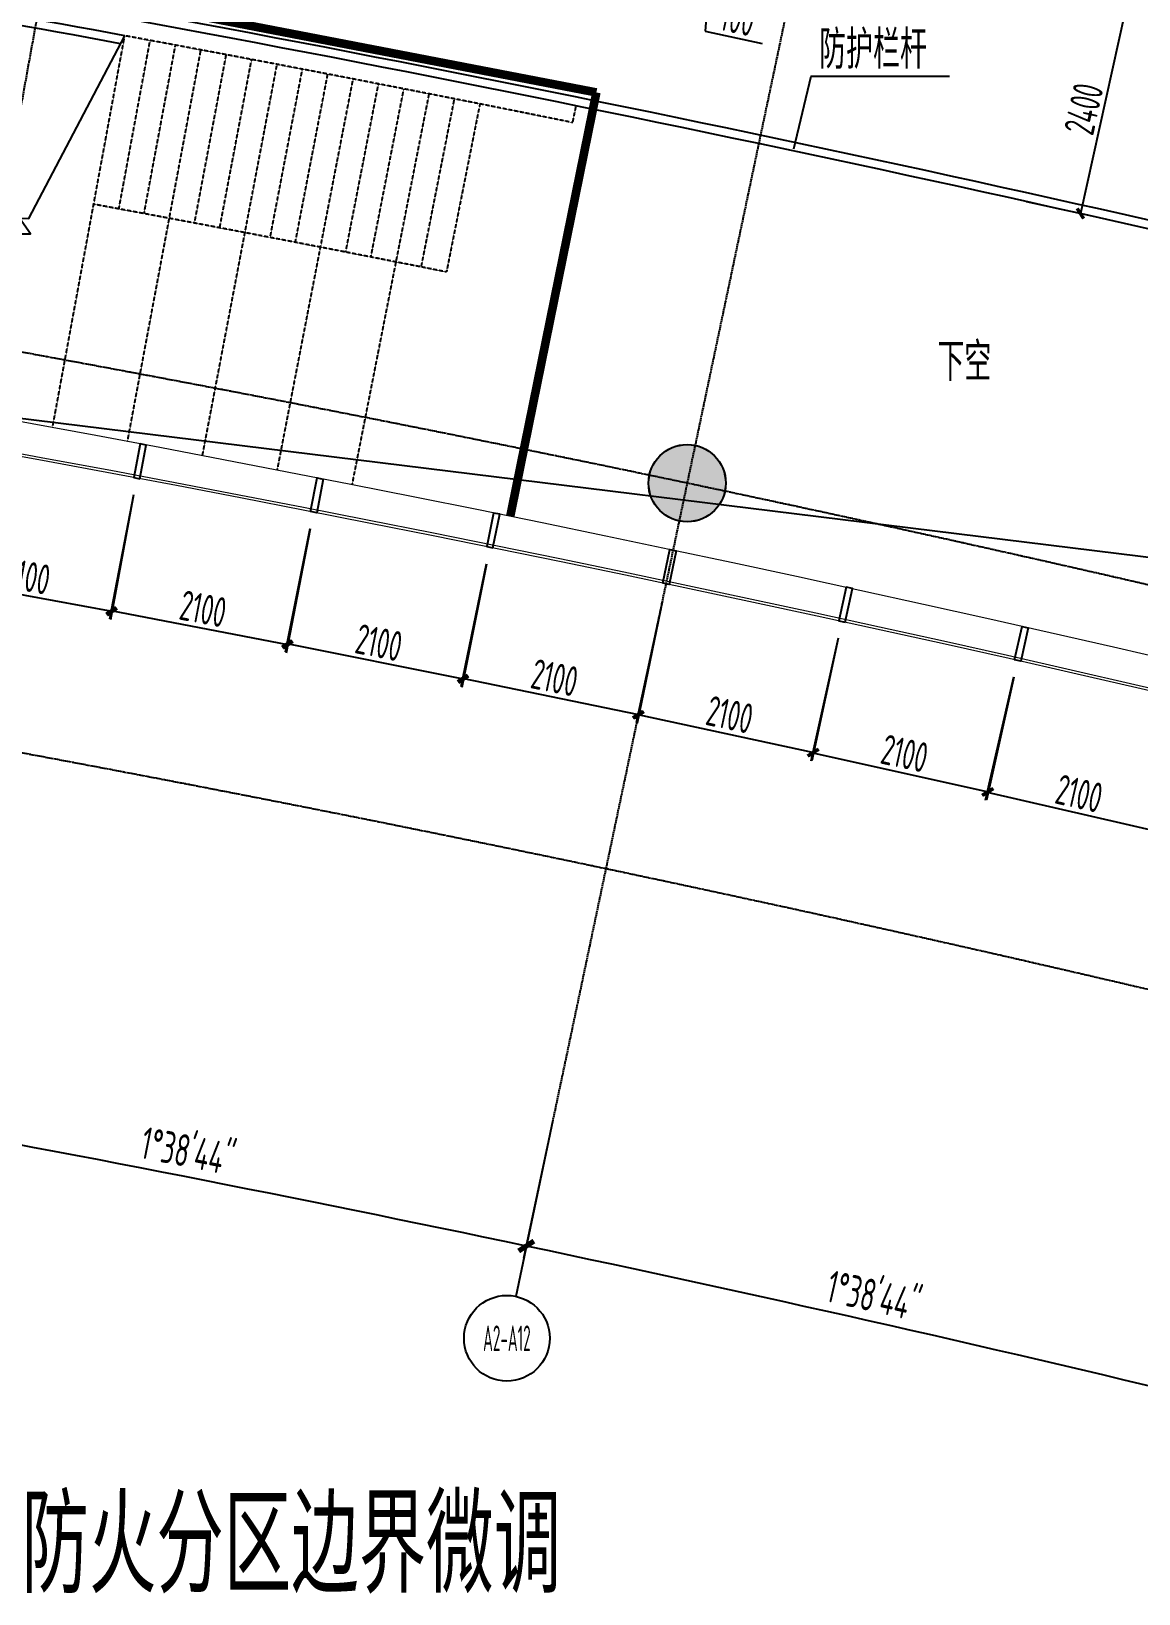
# Model space of a CAD drawing. Header units: millimetres. Extents: x 11515858 to 24947533, y -12764720 to -6305528.
# Drawn here: x 11831666 to 11844594, y -6419759 to -6401523 of the extents above; entities that cross this region are included whole.
import ezdxf
from ezdxf.enums import TextEntityAlignment as Align

# ---------------------------------------------------------------- set-up
doc = ezdxf.new("R2010")
doc.units = ezdxf.units.MM
doc.header["$LTSCALE"] = 10
for name, pattern in [('A2-RG-AXIS$0$CENTER', [2, 1.25, -0.25, 0.25, -0.25]), ('A2-RG-AXIS$0$DOTE', [2.42, 2, -0.2, 0.02, -0.2]), ('A2-RI-F3$0$DASHDOT2', [0.5, 0.25, -0.125, 0, -0.125]), ('A2-RI-F3$0$DASHED2', [0.375, 0.25, -0.125]), ('A2-RI-F3$0$HIDDEN', [0.375, 0.25, -0.125]), ('A2-RV-F3$0$HIDDEN2', [0.1875, 0.125, -0.0625])]:
    doc.linetypes.add(name, pattern=pattern)
for name, color, linetype in [('A2-RB-F3$0$$34$A-DIMS-100', 1, 'Continuous'), ('A2-RB-F3$0$A-DIMS-100', 1, 'Continuous'), ('A2-RG-AXIS$0$A-AXIS', 1, 'Continuous'), ('A2-RG-AXIS$0$A-DIMS-100', 1, 'Continuous'), ('A2-RG-AXIS$0$A-GRID', 1, 'A2-RG-AXIS$0$CENTER'), ('A2-RG-AXIS$0$A-SYMB', 4, 'Continuous'), ('A2-RI-F3$0$$0$A-WALL-CONC', 7, 'Continuous'), ('A2-RI-F3$0$A-DOOR-ROLL', 2, 'A2-RI-F3$0$DASHED2'), ('A2-RI-F3$0$A-STRS-HRAL', 80, 'Continuous'), ('A2-RI-F3$0$A-SYMB', 4, 'Continuous'), ('A2-RI-F3$0$A-SYMB-AREA', 4, 'Continuous'), ('A2-RI-F3$0$A-SYMB-NAME', 4, 'Continuous'), ('A2-RI-F3$0$A-SYMB-VOID', 35, 'Continuous'), ('A2-RI-F3$0$an-wndw-mull-v', 3, 'Continuous'), ('A2-RS-F3$0$A-HATH-GRAY', 8, 'Continuous'), ('A2-RS-F3$0$A-WALL-CONC', 6, 'Continuous'), ('A2-RV-F3$0$A-STRS-HRAL', 80, 'Continuous'), ('A2-RV-F3$0$an-flor-abov', 2, 'A2-RV-F3$0$HIDDEN2'), ('A2-RV-F3$0$an-flor-strs-trds', 1, 'Continuous')]:
    doc.layers.add(name, color=color, linetype=linetype)
doc.layers.add('A2-RI-F3$0$A-GLAZ', color=140, linetype='Continuous', lineweight=5)
doc.styles.add('A2-RB-F3$0$$0$XD2008', font='hzs.shx', dxfattribs={"width": 0.7, "bigfont": 'hztxt.shx'})
doc.styles.add('A2-RB-F3$0$XD2008', font='hzs.shx', dxfattribs={"width": 0.7, "bigfont": 'hztxt.shx'})
doc.styles.add('A2-RG-AXIS$0$ECADI', font='hzs.shx', dxfattribs={"width": 0.7, "bigfont": 'hztxt.shx'})
doc.styles.add('A2-RG-AXIS$0$XD2008', font='hzs.shx', dxfattribs={"width": 0.7, "bigfont": 'hztxt.shx'})
doc.styles.add('A2-RI-F3$0$ECADI', font='hzs.shx', dxfattribs={"width": 0.7, "bigfont": 'hztxt.shx'})
doc.dimstyles.new('A2-RB-F3$0$$0$XD100$0', dxfattribs={"dimscale": 100, "dimtxt": 3.5, "dimasz": 1, "dimexe": 1, "dimexo": 2, "dimgap": 0.5, "dimtad": 1, "dimdec": 0, "dimdsep": 46, "dimtxsty": 'A2-RB-F3$0$$0$XD2008', "dimblk1": 'A2-RB-F3$0$$20$_ArchTick', "dimblk2": 'A2-RB-F3$0$$20$_ArchTick', "dimsah": 1, "dimcen": 2.5, "dimclrt": 4, "dimaunit": 1, "dimadec": 0, "dimazin": 0, "dimtfac": 1, "dimtdec": 0, "dimtix": 1, "dimtmove": 2, "dimatfit": 3, "dimfxl": 0, "dimtolj": 1, "dimtzin": 0, "dimarcsym": 0})
doc.dimstyles.new('A2-RB-F3$0$XD100$0', dxfattribs={"dimscale": 100, "dimtxt": 3.5, "dimasz": 1, "dimexe": 1, "dimexo": 2, "dimgap": 0.5, "dimtad": 1, "dimdec": 0, "dimdsep": 46, "dimtxsty": 'A2-RB-F3$0$XD2008', "dimblk1": 'A2-RB-F3$0$_ArchTick', "dimblk2": 'A2-RB-F3$0$_ArchTick', "dimsah": 1, "dimcen": 2.5, "dimclrt": 4, "dimaunit": 1, "dimadec": 0, "dimazin": 0, "dimtfac": 1, "dimtdec": 0, "dimtix": 1, "dimtmove": 1, "dimatfit": 3, "dimfxl": 0, "dimtolj": 1, "dimtzin": 0, "dimarcsym": 0})
doc.dimstyles.new('A2-RG-AXIS$0$XD150', dxfattribs={"dimscale": 300, "dimtxt": 2.5, "dimasz": 1.5, "dimexe": 1, "dimexo": 2, "dimgap": 0.5, "dimtad": 1, "dimdec": 0, "dimdsep": 46, "dimtxsty": 'A2-RG-AXIS$0$XD2008', "dimcen": 2.5, "dimclrt": 4, "dimaunit": 1, "dimadec": 3, "dimazin": 0, "dimtfac": 1, "dimtdec": 0, "dimtmove": 2, "dimatfit": 3, "dimfxl": 0, "dimtolj": 1, "dimtzin": 0, "dimarcsym": 0})

# ---------------------------------------------------------------- blocks, each defined once
blk = doc.blocks.new('A2-RG-AXIS$0$ECADI-TAG-GRID')
at = {"color": 13}
blk.add_circle((0, 0), 5, dxfattribs=at)
at = {"style": 'A2-RG-AXIS$0$ECADI', "width": 0.7}
blk.add_attdef('GRID', text='', height=5, dxfattribs=at).set_placement((0, 0), align=Align.MIDDLE)
blk = doc.blocks.new('A2-RG-AXIS$0$_ArchTick')
at = {"color": 0, "linetype": 'ByBlock', "const_width": 0.4}
blk.add_lwpolyline([(-0.5, -0.5), (0.5, 0.5)], dxfattribs=at)
blk = doc.blocks.new('*D533')
at = {"layer": 'A2-RG-AXIS$0$A-DIMS-100', "color": 0, "lineweight": -2, "ltscale": 3, "transparency": 16777216}
for p, q in [((11837693, -6414527), (11837414, -6415848)), ((11845698, -6416335), (11845382, -6417648))]:
    blk.add_line(p, q, dxfattribs=at)
blk.add_arc((11778731, -6694179), 284600, 76.44866, 78.09408, dxfattribs=at)
at = {"layer": 'Defpoints', "color": 0, "ltscale": 3, "transparency": 16777216}
for p in [(11837755, -6414233), (11845769, -6416044), (11842766, -6416876), (11778731, -6694179)]:
    blk.add_point(p, dxfattribs=at)
at = {"layer": 'A2-RG-AXIS$0$A-DIMS-100', "color": 0, "lineweight": -2, "ltscale": 3, "transparency": 16777216, "xscale": 150, "yscale": 150, "zscale": 150}
for p, rotation in [((11837445, -6415701), 168.0940787372952), ((11845417, -6417502), 346.4486599795539)]:
    blk.add_blockref('A2-RG-AXIS$0$_ArchTick', p, dxfattribs=dict(at, rotation=rotation))
at = {"layer": 'A2-RG-AXIS$0$A-DIMS-100', "color": 4, "ltscale": 3, "transparency": 16777216, "insert": (11841503, -6416282), "char_height": 375, "attachment_point": 5, "rotation": 347.2714, "style": 'A2-RG-AXIS$0$XD2008'}
blk.add_mtext('\\A1;1°38\'44"', dxfattribs=at)
blk = doc.blocks.new('*D535')
at = {"layer": 'A2-RG-AXIS$0$A-DIMS-100', "color": 0, "lineweight": -2, "ltscale": 3, "transparency": 16777216}
for p, q in [((11829639, -6412949), (11829398, -6414278)), ((11837693, -6414527), (11837414, -6415848))]:
    blk.add_line(p, q, dxfattribs=at)
blk.add_arc((11778731, -6694179), 284600, 78.09408, 79.7395, dxfattribs=at)
at = {"layer": 'Defpoints', "color": 0, "ltscale": 3, "transparency": 16777216}
for p in [(11829692, -6412654), (11837755, -6414233), (11834777, -6415152), (11778731, -6694179)]:
    blk.add_point(p, dxfattribs=at)
at = {"layer": 'A2-RG-AXIS$0$A-DIMS-100', "color": 0, "lineweight": -2, "ltscale": 3, "transparency": 16777216, "xscale": 150, "yscale": 150, "zscale": 150}
for p, rotation in [((11829425, -6414130), 169.7394974973187), ((11837445, -6415701), 348.094078737238)]:
    blk.add_blockref('A2-RG-AXIS$0$_ArchTick', p, dxfattribs=dict(at, rotation=rotation))
at = {"layer": 'A2-RG-AXIS$0$A-DIMS-100', "color": 4, "ltscale": 3, "transparency": 16777216, "insert": (11833498, -6414594), "char_height": 375, "attachment_point": 5, "rotation": 348.9168, "style": 'A2-RG-AXIS$0$XD2008'}
blk.add_mtext('\\A1;1°38\'44"', dxfattribs=at)
blk = doc.blocks.new('A2-RV-F3')
at = {"layer": 'A2-RV-F3$0$A-STRS-HRAL'}
for radius, start, end in [(297454, 79.54485, 80.69995), (297554, 79.5389, 80.68059), (297554, 79.53877, 79.5389)]:
    blk.add_arc((11778731, -6694183), radius, start, end, dxfattribs=at)
at = {"layer": 'A2-RV-F3$0$an-flor-abov', "ltscale": 2}
for p, q in [((11836903, -6402371), (11836513, -6404332)), ((11837987, -6402589), (11838028, -6402389))]:
    blk.add_line(p, q, dxfattribs=at)
for points in [[(11831915, -6406148), (11832758, -6401575)], [(11832690, -6403594), (11833054, -6401630)], [(11832790, -6406311), (11833647, -6401740)], [(11832984, -6403649), (11833350, -6401685)], [(11833573, -6403759), (11833943, -6401796)], [(11833665, -6406476), (11834536, -6401909)], [(11833867, -6403815), (11834239, -6401852)], [(11834456, -6403927), (11834832, -6401965)], [(11834539, -6406645), (11835424, -6402080)], [(11834750, -6403983), (11835128, -6402022)], [(11835338, -6404097), (11835720, -6402137)], [(11835413, -6406816), (11836312, -6402253)], [(11835632, -6404155), (11836016, -6402195)], [(11836220, -6404270), (11836607, -6402312)]]:
    blk.add_lwpolyline(points, dxfattribs=at)
for radius, start, end in [(297554, 78.51297, 79.5389), (295554, 78.72582, 79.53864)]:
    blk.add_arc((11778731, -6694183), radius, start, end, dxfattribs=at)
at = {"layer": 'A2-RV-F3$0$an-flor-strs-trds'}
blk.add_lwpolyline([(11830499, -6405890), (11831547, -6403886), (11831659, -6403888), (11831528, -6403706), (11831640, -6403709), (11832757, -6401575)], dxfattribs=at)
blk = doc.blocks.new('A2-RB-F3$0$$20$_ArchTick')
at = {"color": 0, "linetype": 'ByBlock', "const_width": 0.4}
blk.add_lwpolyline([(-0.5, -0.5), (0.5, 0.5)], dxfattribs=at)
blk = doc.blocks.new('*D676')
at = {"layer": 'A2-RB-F3$0$$34$A-DIMS-100', "color": 0, "lineweight": -2, "ltscale": 3, "transparency": 16777216}
for p, q in [((11843800, -6401167), (11844529, -6401328)), ((11844431, -6401306), (11843913, -6403650)), ((11843281, -6403510), (11844010, -6403671))]:
    blk.add_line(p, q, dxfattribs=at)
at = {"layer": 'Defpoints', "color": 0, "ltscale": 3, "transparency": 16777216}
for p in [(11843604, -6401123), (11843086, -6403467), (11843913, -6403650)]:
    blk.add_point(p, dxfattribs=at)
at = {"layer": 'A2-RB-F3$0$$34$A-DIMS-100', "color": 0, "lineweight": -2, "ltscale": 3, "transparency": 16777216, "xscale": 100, "yscale": 100, "zscale": 100}
for p, rotation in [((11844431, -6401306), 77.51771182386872), ((11843913, -6403650), 257.5177118238688)]:
    blk.add_blockref('A2-RB-F3$0$$20$_ArchTick', p, dxfattribs=dict(at, rotation=rotation))
at = {"layer": 'A2-RB-F3$0$$34$A-DIMS-100', "color": 4, "ltscale": 3, "transparency": 16777216, "insert": (11843952, -6402429), "char_height": 350, "attachment_point": 5, "rotation": 77.5177, "style": 'A2-RB-F3$0$$0$XD2008'}
blk.add_mtext('\\A1;2400', dxfattribs=at)
blk = doc.blocks.new('A2-RB-F3$0$_ArchTick')
at = {"color": 0, "linetype": 'ByBlock', "const_width": 0.4}
blk.add_lwpolyline([(-0.5, -0.5), (0.5, 0.5)], dxfattribs=at)
blk = doc.blocks.new('*D719')
at = {"layer": 'A2-RB-F3$0$A-DIMS-100', "color": 0, "lineweight": -2, "transparency": 16777216}
for p, q in [((11836978, -6407742), (11836682, -6409174)), ((11839035, -6408167), (11838738, -6409599)), ((11838759, -6409501), (11836702, -6409076))]:
    blk.add_line(p, q, dxfattribs=at)
at = {"layer": 'Defpoints', "color": 0, "transparency": 16777216}
for p in [(11837019, -6407546), (11839075, -6407971), (11836702, -6409076)]:
    blk.add_point(p, dxfattribs=at)
at = {"layer": 'A2-RB-F3$0$A-DIMS-100', "color": 0, "lineweight": -2, "transparency": 16777216, "xscale": 100, "yscale": 100, "zscale": 100}
for p, rotation in [((11836702, -6409076), 168.3182996060727), ((11838759, -6409501), 348.3182996060727)]:
    blk.add_blockref('A2-RB-F3$0$_ArchTick', p, dxfattribs=dict(at, rotation=rotation))
at = {"layer": 'A2-RB-F3$0$A-DIMS-100', "color": 4, "transparency": 16777216, "insert": (11837776, -6409068), "char_height": 350, "attachment_point": 5, "rotation": 348.3183, "style": 'A2-RB-F3$0$XD2008'}
blk.add_mtext('\\A1;2100', dxfattribs=at)
blk = doc.blocks.new('*D720')
at = {"layer": 'A2-RB-F3$0$A-DIMS-100', "color": 0, "lineweight": -2, "transparency": 16777216}
for p, q in [((11834920, -6407330), (11834632, -6408771)), ((11836979, -6407742), (11836691, -6409183)), ((11836711, -6409085), (11834652, -6408673))]:
    blk.add_line(p, q, dxfattribs=at)
at = {"layer": 'Defpoints', "color": 0, "transparency": 16777216}
for p in [(11834959, -6407134), (11837019, -6407546), (11834652, -6408673)]:
    blk.add_point(p, dxfattribs=at)
at = {"layer": 'A2-RB-F3$0$A-DIMS-100', "color": 0, "lineweight": -2, "transparency": 16777216, "xscale": 100, "yscale": 100, "zscale": 100}
for p, rotation in [((11834652, -6408673), 168.6925511125922), ((11836711, -6409085), 348.6925511125922)]:
    blk.add_blockref('A2-RB-F3$0$_ArchTick', p, dxfattribs=dict(at, rotation=rotation))
at = {"layer": 'A2-RB-F3$0$A-DIMS-100', "color": 4, "transparency": 16777216, "insert": (11835725, -6408658), "char_height": 350, "attachment_point": 5, "rotation": 348.6926, "style": 'A2-RB-F3$0$XD2008'}
blk.add_mtext('\\A1;2100', dxfattribs=at)
blk = doc.blocks.new('*D721')
at = {"layer": 'A2-RB-F3$0$A-DIMS-100', "color": 0, "lineweight": -2, "transparency": 16777216}
for p, q in [((11832859, -6406934), (11832580, -6408385)), ((11834922, -6407331), (11834643, -6408781)), ((11834662, -6408683), (11832599, -6408287))]:
    blk.add_line(p, q, dxfattribs=at)
at = {"layer": 'Defpoints', "color": 0, "transparency": 16777216}
for p in [(11832897, -6406738), (11834959, -6407134), (11832599, -6408287)]:
    blk.add_point(p, dxfattribs=at)
at = {"layer": 'A2-RB-F3$0$A-DIMS-100', "color": 0, "lineweight": -2, "transparency": 16777216, "xscale": 100, "yscale": 100, "zscale": 100}
for p, rotation in [((11832599, -6408287), 169.1224675782674), ((11834662, -6408683), 349.1224675782675)]:
    blk.add_blockref('A2-RB-F3$0$_ArchTick', p, dxfattribs=dict(at, rotation=rotation))
at = {"layer": 'A2-RB-F3$0$A-DIMS-100', "color": 4, "transparency": 16777216, "insert": (11833673, -6408264), "char_height": 350, "attachment_point": 5, "rotation": 349.1225, "style": 'A2-RB-F3$0$XD2008'}
blk.add_mtext('\\A1;2100', dxfattribs=at)
blk = doc.blocks.new('*D722')
at = {"layer": 'A2-RB-F3$0$A-DIMS-100', "color": 0, "lineweight": -2, "transparency": 16777216}
for p, q in [((11830796, -6406553), (11830526, -6408013)), ((11832861, -6406934), (11832591, -6408394)), ((11832609, -6408296), (11830544, -6407915))]:
    blk.add_line(p, q, dxfattribs=at)
at = {"layer": 'Defpoints', "color": 0, "transparency": 16777216}
for p in [(11830832, -6406356), (11832897, -6406738), (11830544, -6407915)]:
    blk.add_point(p, dxfattribs=at)
at = {"layer": 'A2-RB-F3$0$A-DIMS-100', "color": 0, "lineweight": -2, "transparency": 16777216, "xscale": 100, "yscale": 100, "zscale": 100}
for p, rotation in [((11830544, -6407915), 169.5338247441165), ((11832609, -6408296), 349.5338247441165)]:
    blk.add_blockref('A2-RB-F3$0$_ArchTick', p, dxfattribs=dict(at, rotation=rotation))
at = {"layer": 'A2-RB-F3$0$A-DIMS-100', "color": 4, "transparency": 16777216, "insert": (11831617, -6407884), "char_height": 350, "attachment_point": 5, "rotation": 349.5338, "style": 'A2-RB-F3$0$XD2008'}
blk.add_mtext('\\A1;2100', dxfattribs=at)
blk = doc.blocks.new('*D723')
at = {"layer": 'A2-RB-F3$0$A-DIMS-100', "color": 0, "lineweight": -2, "transparency": 16777216}
for p, q in [((11839033, -6408167), (11838726, -6409596)), ((11841086, -6408608), (11840779, -6410038)), ((11838747, -6409499), (11840800, -6409940))]:
    blk.add_line(p, q, dxfattribs=at)
at = {"layer": 'Defpoints', "color": 0, "transparency": 16777216}
for p in [(11839075, -6407971), (11841128, -6408412), (11840800, -6409940)]:
    blk.add_point(p, dxfattribs=at)
at = {"layer": 'A2-RB-F3$0$A-DIMS-100', "color": 0, "lineweight": -2, "transparency": 16777216, "xscale": 100, "yscale": 100, "zscale": 100}
for p, rotation in [((11838747, -6409499), 167.8698622040893), ((11840800, -6409940), 347.8698622040893)]:
    blk.add_blockref('A2-RB-F3$0$_ArchTick', p, dxfattribs=dict(at, rotation=rotation))
at = {"layer": 'A2-RB-F3$0$A-DIMS-100', "color": 4, "transparency": 16777216, "insert": (11839820, -6409499), "char_height": 350, "attachment_point": 5, "rotation": 347.8699, "style": 'A2-RB-F3$0$XD2008'}
blk.add_mtext('\\A1;2100', dxfattribs=at)
blk = doc.blocks.new('*D724')
at = {"layer": 'A2-RB-F3$0$A-DIMS-100', "color": 0, "lineweight": -2, "transparency": 16777216}
for p, q in [((11841085, -6408608), (11840767, -6410042)), ((11843135, -6409062), (11842817, -6410497)), ((11840788, -6409944), (11842838, -6410399))]:
    blk.add_line(p, q, dxfattribs=at)
at = {"layer": 'Defpoints', "color": 0, "transparency": 16777216}
for p in [(11841128, -6408412), (11843178, -6408867), (11842838, -6410399)]:
    blk.add_point(p, dxfattribs=at)
at = {"layer": 'A2-RB-F3$0$A-DIMS-100', "color": 0, "lineweight": -2, "transparency": 16777216, "xscale": 100, "yscale": 100, "zscale": 100}
for p, rotation in [((11840788, -6409944), 167.4956106975172), ((11842838, -6410399), 347.4956106975172)]:
    blk.add_blockref('A2-RB-F3$0$_ArchTick', p, dxfattribs=dict(at, rotation=rotation))
at = {"layer": 'A2-RB-F3$0$A-DIMS-100', "color": 4, "transparency": 16777216, "insert": (11841862, -6409952), "char_height": 350, "attachment_point": 5, "rotation": 347.4956, "style": 'A2-RB-F3$0$XD2008'}
blk.add_mtext('\\A1;2100', dxfattribs=at)
blk = doc.blocks.new('*D725')
at = {"layer": 'A2-RB-F3$0$A-DIMS-100', "color": 0, "lineweight": -2, "transparency": 16777216}
for p, q in [((11843133, -6409062), (11842803, -6410502)), ((11845180, -6409532), (11844850, -6410972)), ((11842825, -6410404), (11844872, -6410874))]:
    blk.add_line(p, q, dxfattribs=at)
at = {"layer": 'Defpoints', "color": 0, "transparency": 16777216}
for p in [(11843178, -6408867), (11845225, -6409337), (11844872, -6410874)]:
    blk.add_point(p, dxfattribs=at)
at = {"layer": 'A2-RB-F3$0$A-DIMS-100', "color": 0, "lineweight": -2, "transparency": 16777216, "xscale": 100, "yscale": 100, "zscale": 100}
for p, rotation in [((11842825, -6410404), 167.0656942317951), ((11844872, -6410874), 347.0656942317951)]:
    blk.add_blockref('A2-RB-F3$0$_ArchTick', p, dxfattribs=dict(at, rotation=rotation))
at = {"layer": 'A2-RB-F3$0$A-DIMS-100', "color": 4, "transparency": 16777216, "insert": (11843899, -6410420), "char_height": 350, "attachment_point": 5, "rotation": 347.0657, "style": 'A2-RB-F3$0$XD2008'}
blk.add_mtext('\\A1;2100', dxfattribs=at)
blk = doc.blocks.new('*D954')
at = {"layer": 'A2-RB-F3$0$A-DIMS-100', "color": 0, "lineweight": -2, "transparency": 16777216}
for p, q in [((11839647, -6400410), (11839508, -6401051)), ((11839745, -6400431), (11839606, -6401072)), ((11839529, -6400953), (11839627, -6400974)), ((11839578, -6400964), (11839531, -6401523)), ((11839531, -6401523), (11840199, -6401667))]:
    blk.add_line(p, q, dxfattribs=at)
at = {"layer": 'Defpoints', "color": 0, "transparency": 16777216}
for p in [(11839689, -6400214), (11839787, -6400235), (11839627, -6400974)]:
    blk.add_point(p, dxfattribs=at)
at = {"layer": 'A2-RB-F3$0$A-DIMS-100', "color": 0, "lineweight": -2, "transparency": 16777216, "xscale": 100, "yscale": 100, "zscale": 100}
for p, rotation in [((11839529, -6400953), 167.8120615677304), ((11839627, -6400974), 347.8120615677304)]:
    blk.add_blockref('A2-RB-F3$0$_ArchTick', p, dxfattribs=dict(at, rotation=rotation))
at = {"layer": 'A2-RB-F3$0$A-DIMS-100', "color": 4, "transparency": 16777216, "insert": (11839913, -6401375), "char_height": 350, "attachment_point": 5, "rotation": 347.8121, "style": 'A2-RB-F3$0$XD2008'}
blk.add_mtext('\\A1;100', dxfattribs=at)
blk = doc.blocks.new('A2-RI-F3$0$5yrthfh')
at = {"layer": 'A2-RI-F3$0$an-wndw-mull-v'}
blk.add_lwpolyline([(3, -37), (402, -3), (396, 71), (-3, 37), (3, -37)], close=True, dxfattribs=at)
blk = doc.blocks.new('A2-RI-F3$0$A$C047A065C')
for p, rotation in [((77458, -5335), 74.50174354425347), ((81579, -6142), 73.67904343765305), ((85689, -7008), 72.85651428528723)]:
    blk.add_blockref('A2-RI-F3$0$5yrthfh', p, dxfattribs=dict(rotation=rotation))
for p, xscale, rotation in [((79521, -5732), -0.9999999999999998, 263.742567129883), ((83635, -6568), -1, 262.9198670232827), ((87739, -7464), -0.9999999999999998, 262.0971523116023)]:
    blk.add_blockref('A2-RI-F3$0$5yrthfh', p, dxfattribs=dict(xscale=xscale, rotation=rotation))
blk = doc.blocks.new('A2-RI-F3$0$5erhfh')
at = {"layer": 'A2-RI-F3$0$A-SYMB-AREA', "style": 'A2-RI-F3$0$ECADI', "width": 0.7}
blk.add_attdef('340M2', text='', height=2.5, dxfattribs=at).set_placement((0, 1.25), align=Align.MIDDLE_LEFT)
at = {"layer": 'A2-RI-F3$0$A-SYMB-NAME', "style": 'A2-RI-F3$0$ECADI', "width": 0.7}
blk.add_attdef('CHINESENAME', (-12.292, 3.087), '', height=4.5, dxfattribs=at)
blk = doc.blocks.new('A2-RS-F3')
at = {"layer": 'A2-RS-F3$0$A-HATH-GRAY', "ltscale": 3}
h = blk.add_hatch(color=256, dxfattribs=at)
h.paths.add_polyline_path([(11780371, -6378133), (11781371, -6378140), (11781380, -6376840), (11780380, -6376833)])
h.paths.add_polyline_path([(11771295, -6378216), (11772295, -6378194), (11772267, -6376895), (11771267, -6376916)])
h.paths.add_polyline_path([(11789445, -6378310), (11790445, -6378346), (11790491, -6377046), (11789491, -6377011)])
h.paths.add_polyline_path([(11794061, -6377996), (11794660, -6378034), (11794711, -6377236), (11794112, -6377197)])
h.paths.add_polyline_path([(11762226, -6378560), (11763225, -6378509), (11763159, -6377211), (11762160, -6377261)])
h.paths.add_polyline_path([(11756038, -6378647), (11756835, -6378584), (11756756, -6377587), (11755959, -6377650)])
h.paths.add_polyline_path([(11801644, -6378462), (11802243, -6378500), (11802294, -6377702), (11801696, -6377663)])
h.paths.add_polyline_path([(11751541, -6379499), (11752339, -6379435), (11752220, -6377940), (11751422, -6378003)])
h.paths.add_polyline_path([(11807664, -6379406), (11808460, -6379480), (11808572, -6378285), (11807775, -6378211)])
h.paths.add_polyline_path([(11816585, -6380403), (11817577, -6380525), (11817736, -6379235), (11816743, -6379113)])
h.paths.add_polyline_path([(11825579, -6381619), (11826568, -6381768), (11826763, -6380483), (11825774, -6380333)])
h.paths.add_polyline_path([(11793833, -6381539), (11794432, -6381577), (11794483, -6380779), (11793885, -6380740)])
h.paths.add_polyline_path([(11801417, -6382005), (11802015, -6382043), (11802067, -6381245), (11801468, -6381206)])
h.paths.add_polyline_path([(11834536, -6383085), (11835520, -6383263), (11835752, -6381984), (11834768, -6381806)])
h.paths.add_polyline_path([(11843442, -6384837), (11844420, -6385043), (11844688, -6383771), (11843710, -6383565)])
h.paths.add_polyline_path([(11849707, -6386048), (11850486, -6386227), (11850721, -6385255), (11849941, -6385076)])
h.paths.add_polyline_path([(11756683, -6386772), (11757481, -6386706), (11757402, -6385711), (11756605, -6385775)])
h.paths.add_polyline_path([(11752168, -6387374), (11752965, -6387310), (11752846, -6385815), (11752049, -6385879)])
h.paths.add_polyline_path([(11854132, -6387107), (11854912, -6387286), (11855146, -6386314), (11854366, -6386134)])
h.paths.add_polyline_path([(11793236, -6390821), (11793835, -6390859), (11793887, -6390061), (11793288, -6390022)])
h.paths.add_polyline_path([(11800820, -6391286), (11801419, -6391324), (11801470, -6390526), (11800871, -6390487)])
h.paths.add_polyline_path([(11847832, -6393825), (11848612, -6394005), (11848846, -6393033), (11848067, -6392853)])
h.paths.add_polyline_path([(11780263, -6394032), (11781263, -6394039), (11781272, -6392739), (11780272, -6392732)])
h.paths.add_polyline_path([(11771644, -6394112), (11772644, -6394090), (11772615, -6392791), (11771616, -6392812)])
h.paths.add_polyline_path([(11788881, -6394200), (11789880, -6394236), (11789926, -6392936), (11788927, -6392901)])
h.paths.add_polyline_path([(11793009, -6394364), (11793607, -6394402), (11793659, -6393604), (11793060, -6393565)])
h.paths.add_polyline_path([(11763031, -6394440), (11764030, -6394389), (11763964, -6393090), (11762965, -6393141)])
h.paths.add_polyline_path([(11757323, -6394797), (11758120, -6394731), (11758041, -6393736), (11757243, -6393800)])
h.paths.add_polyline_path([(11800592, -6394829), (11801191, -6394867), (11801242, -6394069), (11800643, -6394030)])
h.paths.add_polyline_path([(11852257, -6394884), (11853037, -6395064), (11853271, -6394091), (11852492, -6393912)])
h.paths.add_polyline_path([(11752786, -6395149), (11753584, -6395086), (11753465, -6393591), (11752667, -6393654)])
h.paths.add_polyline_path([(11806189, -6395237), (11806985, -6395311), (11807096, -6394116), (11806300, -6394042)])
h.paths.add_polyline_path([(11814656, -6396186), (11815648, -6396307), (11815806, -6395017), (11814813, -6394896)])
h.paths.add_polyline_path([(11823198, -6397340), (11824186, -6397490), (11824381, -6396205), (11823392, -6396055)])
h.paths.add_polyline_path([(11831682, -6398729), (11832663, -6398921), (11832913, -6397645), (11831931, -6397453)])
h.paths.add_polyline_path([(11840164, -6400383), (11841142, -6400589), (11841411, -6399317), (11840432, -6399110)])
edge = h.paths.add_edge_path()
edge.add_arc((11780719, -6400485), 450, 0, 360)
edge = h.paths.add_edge_path()
edge.add_arc((11772286, -6400549), 450, 0, 360)
edge = h.paths.add_edge_path()
edge.add_arc((11789152, -6400664), 450, 0, 360)
edge = h.paths.add_edge_path()
edge.add_arc((11763857, -6400856), 450, 0, 360)
h.paths.add_polyline_path([(11845946, -6401652), (11846725, -6401831), (11846960, -6400859), (11846180, -6400679)])
edge = h.paths.add_edge_path()
edge.add_arc((11797576, -6401084), 450, 0, 360)
edge = h.paths.add_edge_path()
edge.add_arc((11755441, -6401404), 451, 0, 360)
edge = h.paths.add_edge_path()
edge.add_arc((11805984, -6401746), 450, 0, 360)
h.paths.add_polyline_path([(11850371, -6402710), (11851151, -6402890), (11851385, -6401917), (11850605, -6401738)])
edge = h.paths.add_edge_path()
edge.add_arc((11814369, -6402649), 450, 0, 360)
edge = h.paths.add_edge_path()
edge.add_arc((11822726, -6403793), 450, 0, 360)
edge = h.paths.add_edge_path()
edge.add_arc((11831046, -6405176), 450, 0, 360)
edge = h.paths.add_edge_path()
edge.add_arc((11839323, -6406797), 451, 0, 360)
edge = h.paths.add_edge_path()
edge.add_arc((11847549, -6408655), 451, 0, 360)
at = {"layer": 'A2-RS-F3$0$A-WALL-CONC'}
blk.add_circle((11839323, -6406797), 451, dxfattribs=at)
blk = doc.blocks.new('A2-RG-AXIS')
at = {"layer": 'A2-RG-AXIS$0$A-AXIS', "ltscale": 3}
blk.add_line((11837754.6, -6414233.4), (11837321.4, -6416288.2), dxfattribs=at)
at = {"layer": 'A2-RG-AXIS$0$A-GRID', "linetype": 'A2-RG-AXIS$0$DOTE'}
for p, q in [((11829692, -6412654), (11836852.5, -6373096.9)), ((11846048.1, -6374898.2), (11837754.6, -6414233.4))]:
    blk.add_line(p, q, dxfattribs=at)
for radius, start, end in [(300800, 75.589285, 95.407644), (293700, 75.589281, 95.407645), (289100, 75.589281, 95.407645)]:
    blk.add_arc((11778730.7, -6694178.7), radius, start, end, dxfattribs=at)
at = {"layer": 'A2-RG-AXIS$0$A-SYMB'}
ref = blk.add_blockref('A2-RG-AXIS$0$ECADI-TAG-GRID', (11837218.3, -6416777.5), dxfattribs=dict(at, xscale=100, yscale=100, zscale=100))
ref.add_attrib('GRID', 'A2-A12', dxfattribs={"layer": '0', "extrusion": (0, 0, -1), "height": 300, "style": 'A2-RG-AXIS$0$ECADI', "text_generation_flag": 2, "width": 0.5}).set_placement((-11837218.3, -6416777.5), align=Align.MIDDLE)
at = {"layer": 'A2-RG-AXIS$0$A-DIMS-100', "ltscale": 3}
for base, p1, p2, picture, middle in [((11834776.8, -6415151.8), (11837754.6, -6414233.4), (11829692, -6412654), '*D535', (11833497.9, -6414594.1)), ((11842765.6, -6416876.2), (11845768.7, -6416043.6), (11837754.6, -6414233.4), '*D533', (11841503.4, -6416282))]:
    dim = blk.add_angular_dim_3p(base=base, center=(11778730.7, -6694178.7), p1=p1, p2=p2, dimstyle='A2-RG-AXIS$0$XD150', override={"dimscale": 150, "dimasz": 1, "dimblk": 'A2-RG-AXIS$0$_ArchTick', "dimadec": 4}, dxfattribs=at)
    dim.commit()
    dim.dimension.update_dxf_attribs({"geometry": picture, "text_midpoint": middle})
blk = doc.blocks.new('A2-RB-F3')
at = {"layer": 'A2-RB-F3$0$$34$A-DIMS-100', "ltscale": 3}
dim = blk.add_aligned_dim(p1=(11843604.5, -6401123.4), p2=(11843085.7, -6403466.7), distance=846.8, dimstyle='A2-RB-F3$0$$0$XD100$0', dxfattribs=at)
dim.commit()
dim.dimension.update_dxf_attribs({"geometry": '*D676', "text_midpoint": (11843952.2, -6402429.4)})
at = {"layer": 'A2-RB-F3$0$A-DIMS-100'}
dim = blk.add_linear_dim(base=(11839627.4, -6400974.4), p1=(11839688.9, -6400214.1), p2=(11839787, -6400235.3), angle=347.81206, dimstyle='A2-RB-F3$0$XD100$0', dxfattribs=at)
dim.commit()
dim.dimension.update_dxf_attribs({"geometry": '*D954', "text_midpoint": (11839580.1, -6401533.1), "dimtype": 129})
for p1, p2, distance, picture, middle in [((11832897, -6406737.8), (11830831.9, -6406356.4), 1584.7, '*D722', (11831617.5, -6407884.2)), ((11834959.3, -6407134.1), (11832897, -6406737.8), 1577.2, '*D721', (11833673, -6408263.9)), ((11837018.6, -6407545.9), (11834959.3, -6407134.1), 1569.4, '*D720', (11835725.3, -6408658.3)), ((11839075, -6407971.1), (11837018.6, -6407545.9), 1562.5, '*D719', (11837776, -6409068.3)), ((11839075, -6407971.1), (11841128, -6408412.3), -1562.5, '*D723', (11839820.4, -6409499.4)), ((11841128, -6408412.3), (11843178.3, -6408867), -1569.4, '*D724', (11841862.1, -6409952.1)), ((11843178.3, -6408867), (11845225, -6409337.1), -1577.2, '*D725', (11843899, -6410419.9))]:
    dim = blk.add_aligned_dim(p1=p1, p2=p2, distance=distance, dimstyle='A2-RB-F3$0$XD100$0', dxfattribs=at)
    dim.commit()
    dim.dimension.update_dxf_attribs({"geometry": picture, "text_midpoint": middle})
blk = doc.blocks.new('A2-RI-F3')
at = {"layer": 'A2-RI-F3$0$$0$A-WALL-CONC'}
blk.add_circle((11839322.6, -6406796.9), 450.5, dxfattribs=at)
at = {"layer": 'A2-RI-F3$0$A-DOOR-ROLL', "linetype": 'A2-RI-F3$0$DASHDOT2', "const_width": 100}
blk.add_lwpolyline([(11837257.3, -6407185.6), (11838263, -6402236.7, 0.0162929), (11819125.2, -6398979.6)], format="xyb", dxfattribs=at)
at = {"layer": 'A2-RI-F3$0$A-GLAZ'}
for radius, start, end in [(292900, 76.321235, 95.292728), (292500, 76.242989, 95.370975), (292530, 76.248865, 95.365099)]:
    blk.add_arc((11778730.7, -6694178.7), radius, start, end, dxfattribs=at)
at = {"layer": 'A2-RI-F3$0$A-STRS-HRAL'}
for radius, start, end in [(297853.8, 77.025917, 80.699528), (297753.8, 77.006867, 80.68039)]:
    blk.add_arc((11778730.6, -6694182.5), radius, start, end, dxfattribs=at)
at = {"layer": 'A2-RI-F3$0$A-SYMB'}
blk.add_lwpolyline([(11840569.6, -6402893.8), (11840768.9, -6402045.3), (11842384.4, -6402045.3)], dxfattribs=at)
at = {"layer": 'A2-RI-F3$0$A-SYMB-VOID', "ltscale": 500}
blk.add_lwpolyline([(11849863.1, -6402587.5), (11846762.5, -6407915.9), (11830903.2, -6405962.8)], dxfattribs=at)
at = {"linetype": 'A2-RI-F3$0$HIDDEN', "ltscale": 3}
blk.add_blockref('A2-RG-AXIS', (0, 0), dxfattribs=at)
blk.add_blockref('A2-RI-F3$0$A$C047A065C', (11755440.6, -6401403.6))
ref = blk.add_blockref('A2-RI-F3$0$5erhfh', (11842091.4, -6402269.5), dxfattribs=dict(xscale=100, yscale=100, zscale=100))
ref.add_attrib('CHINESENAME', '防护栏杆', (11840862.2, -6401960.7), dxfattribs={"layer": 'A2-RI-F3$0$A-SYMB-NAME', "height": 450, "style": 'A2-RI-F3$0$ECADI', "width": 0.7})
ref = blk.add_blockref('A2-RI-F3$0$5erhfh', (11843747.2, -6406720), dxfattribs=dict(xscale=100, yscale=100, zscale=100))
ref.add_attrib('CHINESENAME', '下空', (11842243.6, -6405605.3), dxfattribs={"layer": 'A2-RI-F3$0$A-SYMB-NAME', "height": 450, "style": 'A2-RI-F3$0$ECADI', "width": 0.7})
at = {"layer": 'Defpoints'}
ref = blk.add_blockref('A2-RI-F3$0$5erhfh', (11826019.3, -6419867.9), dxfattribs=dict(at, xscale=250, yscale=250, zscale=250))
ref.add_attrib('CHINESENAME', '2013.12.28中庭边界线及防火分区边界微调', (11822946.4, -6419751), dxfattribs={"layer": 'A2-RI-F3$0$A-SYMB-NAME', "height": 1125, "style": 'A2-RI-F3$0$ECADI', "width": 0.7})

msp = doc.modelspace()

# ---------------------------------------------------------------- block references
for name in ['A2-RB-F3', 'A2-RI-F3', 'A2-RG-AXIS', 'A2-RS-F3', 'A2-RV-F3']:
    msp.add_blockref(name, (0, 0))

doc.saveas('drawing.dxf')
